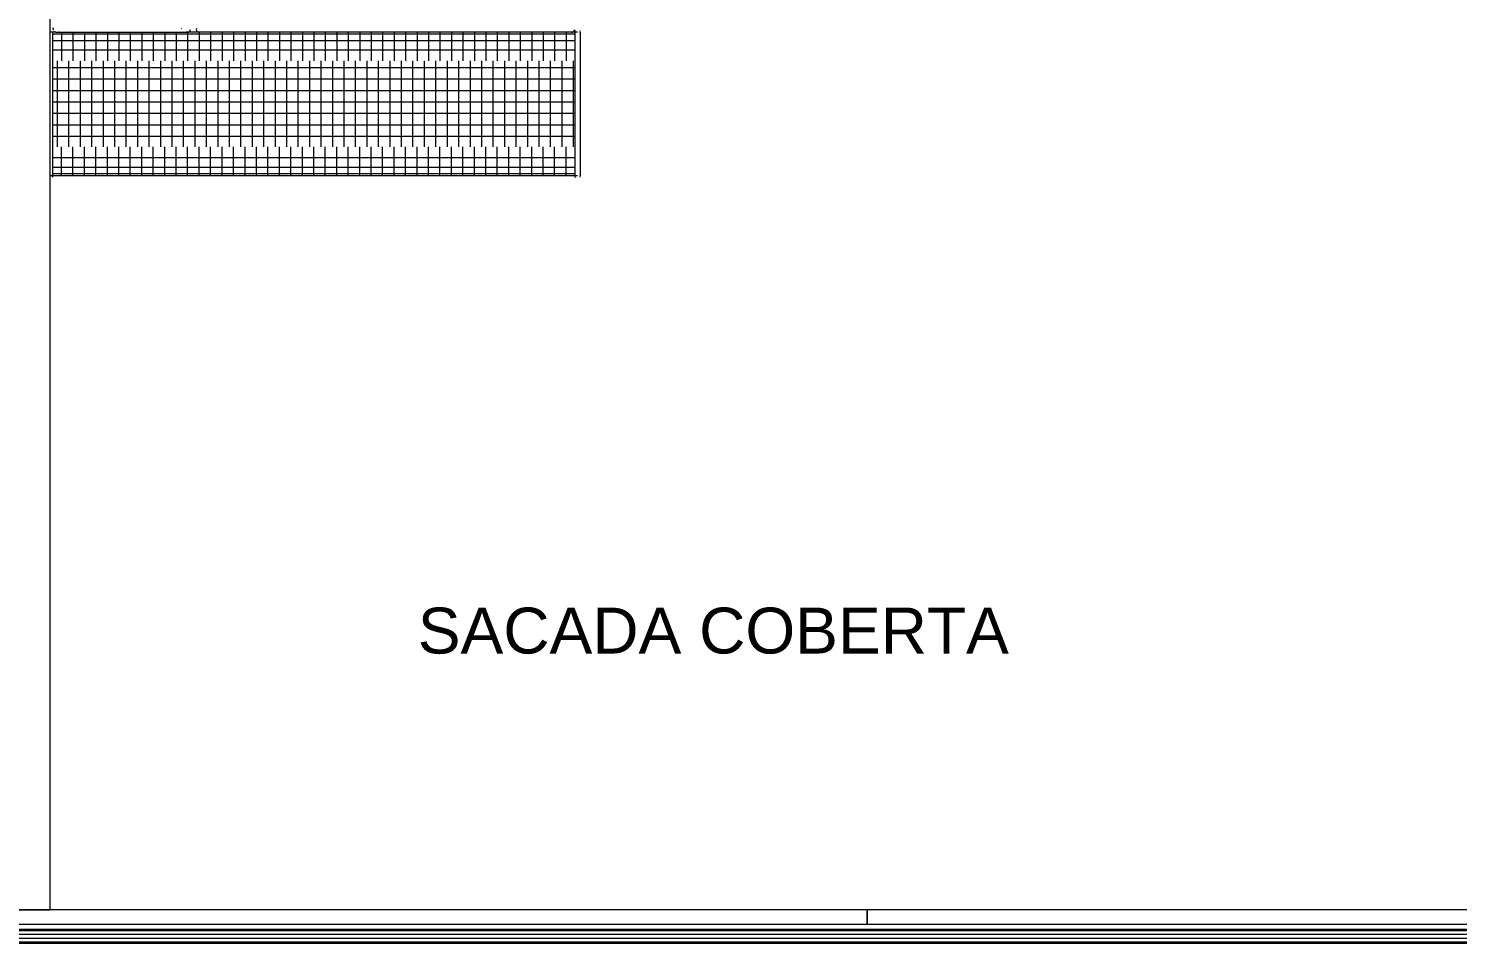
# Model space of a CAD drawing. Header units: millimetres. Extents: x 586.5 to 618.3, y 239.1 to 272.6.
# Drawn here: x 594.034 to 596.526, y 240.122 to 241.717 of the extents above; entities that cross this region are included whole.
import ezdxf

# ---------------------------------------------------------------- set-up
doc = ezdxf.new("R2010")
doc.units = ezdxf.units.MM
doc.header["$LTSCALE"] = 75
doc.linetypes.add('HIDDEN', pattern=[0.375, 0.25, -0.125])
for name, color, linetype, lineweight in [('A Arquitetura LRZ', 252, 'Continuous', 9), ('A Cumbuca LRZ', 254, 'HIDDEN', 9), ('A Esquadrias LRZ', 252, 'Continuous', 9), ('A Mobiliário LRZ', 253, 'Continuous', 9)]:
    doc.layers.add(name, color=color, linetype=linetype, lineweight=lineweight)
doc.styles.add('R80', font='arial.ttf')

msp = doc.modelspace()

# ---------------------------------------------------------------- linework, layer by layer
at = {"layer": 'A Arquitetura LRZ'}
for p, q in [((594.0715, 240.1799), (594.0715, 249.2604)), ((593.9215, 240.1799), (594.0715, 240.1799))]:
    msp.add_line(p, q, dxfattribs=at)
at = {"layer": 'A Esquadrias LRZ'}
for p, q in [((595.4965, 240.1799), (593.9965, 240.1799)), ((595.4965, 240.1549), (595.4965, 240.1799)), ((596.9965, 240.1799), (595.4965, 240.1799)), ((595.4965, 240.1799), (595.4965, 240.1549)), ((593.9965, 240.1549), (595.4965, 240.1549)), ((595.4965, 240.1549), (596.9965, 240.1549)), ((586.7992, 240.1465), (601.1992, 240.1465)), ((586.8042, 240.1445), (601.1942, 240.1445)), ((601.1942, 240.1435), (586.8042, 240.1435)), ((586.8042, 240.1374), (601.1942, 240.1374)), ((586.8042, 240.1306), (601.1942, 240.1306)), ((601.1992, 240.1215), (586.7992, 240.1215)), ((586.8042, 240.1245), (601.1942, 240.1245)), ((586.8042, 240.1235), (601.1942, 240.1235))]:
    msp.add_line(p, q, dxfattribs=at)
at = {"layer": 'A Mobiliário LRZ'}
for p, q in [((594.0815, 241.7104), (594.0715, 241.7104)), ((594.0752, 241.7073), (594.9871, 241.7073)), ((594.0765, 241.7103), (594.0765, 241.7104)), ((594.0765, 241.7104), (594.0765, 241.7104)), ((594.0765, 241.7102), (594.0765, 241.7103)), ((594.0765, 241.71), (594.0765, 241.7102)), ((594.0765, 241.7097), (594.0765, 241.71)), ((594.0765, 241.7093), (594.0765, 241.7097)), ((594.0765, 241.7088), (594.0765, 241.7093)), ((594.0765, 241.7083), (594.0765, 241.7088)), ((594.0765, 241.7077), (594.0765, 241.7083)), ((594.0765, 241.707), (594.0765, 241.7077)), ((594.0765, 241.7062), (594.0765, 241.707)), ((594.0765, 241.7054), (594.0765, 241.7062)), ((594.0765, 241.7045), (594.0765, 241.7054)), ((594.0765, 241.7035), (594.0765, 241.7045)), ((594.0765, 241.7025), (594.0765, 241.7035)), ((594.0765, 241.7014), (594.0765, 241.7025)), ((594.0765, 241.7002), (594.0765, 241.7014)), ((594.0765, 241.6989), (594.0765, 241.7002)), ((594.0815, 241.7104), (594.0816, 241.7104)), ((594.0816, 241.7104), (594.0817, 241.7104)), ((594.0817, 241.7104), (594.0818, 241.7104)), ((594.0818, 241.7104), (594.0821, 241.7104)), ((594.0821, 241.7104), (594.0823, 241.7104)), ((594.0823, 241.7104), (594.0827, 241.7104)), ((594.0827, 241.7104), (594.0831, 241.7104)), ((594.0831, 241.7104), (594.0836, 241.7104)), ((594.0836, 241.7104), (594.0841, 241.7104)), ((594.0841, 241.7104), (594.0847, 241.7104)), ((594.0847, 241.7104), (594.0854, 241.7104)), ((594.0854, 241.7104), (594.0861, 241.7104)), ((594.0862, 241.7102), (594.0859, 241.7104)), ((594.0861, 241.7104), (594.0868, 241.7104)), ((594.0866, 241.7099), (594.0862, 241.7102)), ((594.0868, 241.7104), (594.0877, 241.7104)), ((594.0877, 241.7104), (594.0885, 241.7104)), ((594.0885, 241.7104), (594.0895, 241.7104)), ((594.0901, 241.7099), (594.089, 241.7104)), ((594.0895, 241.7104), (594.0904, 241.7104)), ((594.0904, 241.7104), (594.0915, 241.7104)), ((594.0915, 241.7104), (594.0926, 241.7104)), ((594.0915, 241.7093), (594.0915, 241.7042)), ((594.0915, 241.7042), (594.0915, 241.6962)), ((594.0926, 241.7104), (594.0937, 241.7104)), ((594.0937, 241.7104), (594.0948, 241.7104)), ((594.0948, 241.7104), (594.0961, 241.7104)), ((594.0961, 241.7104), (594.0973, 241.7104)), ((594.0973, 241.7104), (594.0986, 241.7104)), ((594.0986, 241.7104), (594.0999, 241.7104)), ((594.0999, 241.7104), (594.1013, 241.7104)), ((594.1012, 241.7099), (594.1003, 241.7104)), ((594.1013, 241.7104), (594.1027, 241.7104)), ((594.1027, 241.7104), (594.1041, 241.7104)), ((594.1041, 241.7104), (594.1056, 241.7104)), ((594.1052, 241.7099), (594.1057, 241.7101)), ((594.1056, 241.7104), (594.107, 241.7104)), ((594.1057, 241.7101), (594.1062, 241.7104)), ((594.107, 241.7104), (594.1086, 241.7104)), ((594.1086, 241.7104), (594.1101, 241.7104)), ((594.1101, 241.7104), (594.1116, 241.7104)), ((594.1115, 241.7093), (594.1115, 241.7042)), ((594.1115, 241.7042), (594.1115, 241.6962)), ((594.1116, 241.7104), (594.1132, 241.7104)), ((594.1132, 241.7104), (594.1147, 241.7104)), ((594.1147, 241.7104), (594.1163, 241.7104)), ((594.1163, 241.7104), (594.1179, 241.7104)), ((594.1172, 241.7099), (594.1166, 241.7104)), ((594.1179, 241.7104), (594.1195, 241.7104)), ((594.1195, 241.7104), (594.1211, 241.7104)), ((594.1211, 241.7104), (594.1215, 241.7104)), ((594.1215, 241.7104), (594.2715, 241.7104)), ((594.1315, 241.7093), (594.1315, 241.7042)), ((594.1315, 241.7042), (594.1315, 241.6962)), ((594.1515, 241.7093), (594.1515, 241.7042)), ((594.1515, 241.7042), (594.1515, 241.6962)), ((594.1715, 241.7093), (594.1715, 241.7042)), ((594.1715, 241.7042), (594.1715, 241.6962)), ((594.1765, 241.7099), (594.1765, 241.7106)), ((594.1915, 241.7093), (594.1915, 241.7042)), ((594.1915, 241.7042), (594.1915, 241.6962)), ((594.1965, 241.7099), (594.1965, 241.7106)), ((594.2115, 241.7093), (594.2115, 241.7042)), ((594.2115, 241.7042), (594.2115, 241.6962)), ((594.2165, 241.7099), (594.2165, 241.7106)), ((594.2315, 241.7093), (594.2315, 241.7042)), ((594.2315, 241.7042), (594.2315, 241.6962)), ((594.2515, 241.7093), (594.2515, 241.7042)), ((594.2515, 241.7042), (594.2515, 241.6962)), ((594.2715, 241.7104), (594.2731, 241.7104)), ((594.2715, 241.7093), (594.2715, 241.7042)), ((594.2715, 241.7042), (594.2715, 241.6962)), ((594.2731, 241.7104), (594.2747, 241.7104)), ((594.2747, 241.7104), (594.2763, 241.7104)), ((594.2765, 241.7104), (594.2759, 241.7099)), ((594.2763, 241.7104), (594.2779, 241.7104)), ((594.2779, 241.7104), (594.2795, 241.7104)), ((594.2795, 241.7104), (594.2811, 241.7104)), ((594.2811, 241.7104), (594.2826, 241.7104)), ((594.2826, 241.7104), (594.2841, 241.7104)), ((594.2841, 241.7104), (594.2856, 241.7104)), ((594.2856, 241.7104), (594.2871, 241.7104)), ((594.2874, 241.7101), (594.2869, 241.7104)), ((594.2871, 241.7104), (594.2886, 241.7104)), ((594.2879, 241.7099), (594.2874, 241.7101)), ((594.2886, 241.7104), (594.29, 241.7104)), ((594.29, 241.7104), (594.2914, 241.7104)), ((594.2914, 241.7104), (594.2928, 241.7104)), ((594.2915, 241.7093), (594.2915, 241.7042)), ((594.2915, 241.7042), (594.2915, 241.6962)), ((594.2927, 241.7104), (594.2919, 241.7099)), ((594.2928, 241.7104), (594.2941, 241.7104)), ((594.2941, 241.7104), (594.2954, 241.7104)), ((594.2954, 241.7104), (594.2967, 241.7104)), ((594.2967, 241.7104), (594.2979, 241.7104)), ((594.2979, 241.7104), (594.2991, 241.7104)), ((594.2991, 241.7104), (594.3002, 241.7104)), ((594.301, 241.7169), (594.3001, 241.716)), ((594.3002, 241.7104), (594.3013, 241.7104)), ((594.3013, 241.7104), (594.3024, 241.7104)), ((594.3024, 241.7104), (594.3034, 241.7104)), ((594.304, 241.7104), (594.303, 241.7099)), ((594.3034, 241.7104), (594.3043, 241.7104)), ((594.3043, 241.7104), (594.3052, 241.7104)), ((594.3052, 241.7104), (594.306, 241.7104)), ((594.306, 241.7104), (594.3068, 241.7104)), ((594.3065, 241.7099), (594.3068, 241.7102)), ((594.3068, 241.7104), (594.3075, 241.7104)), ((594.3068, 241.7102), (594.3072, 241.7104)), ((594.3075, 241.7104), (594.3082, 241.7104)), ((594.3082, 241.7104), (594.3088, 241.7104)), ((594.3088, 241.7104), (594.3094, 241.7104)), ((594.9915, 241.7104), (594.3089, 241.7104)), ((594.3094, 241.7104), (594.3099, 241.7104)), ((594.3099, 241.7104), (594.3103, 241.7104)), ((594.3103, 241.7104), (594.3107, 241.7104)), ((594.3107, 241.7104), (594.311, 241.7104)), ((594.311, 241.7104), (594.3112, 241.7104)), ((594.3112, 241.7104), (594.3114, 241.7104)), ((594.3114, 241.7104), (594.3115, 241.7104)), ((594.3115, 241.7104), (594.3115, 241.7104)), ((594.3115, 241.7104), (594.3115, 241.7104)), ((594.3115, 241.7093), (594.3115, 241.7042)), ((594.3115, 241.7042), (594.3115, 241.6962)), ((594.3315, 241.7093), (594.3315, 241.7042)), ((594.3315, 241.7042), (594.3315, 241.6962)), ((594.3515, 241.7093), (594.3515, 241.7042)), ((594.3515, 241.7042), (594.3515, 241.6962)), ((594.3715, 241.7093), (594.3715, 241.7042)), ((594.3715, 241.7042), (594.3715, 241.6962)), ((594.3915, 241.7093), (594.3915, 241.7042)), ((594.3915, 241.7042), (594.3915, 241.6962)), ((594.4115, 241.7093), (594.4115, 241.7042)), ((594.4115, 241.7042), (594.4115, 241.6962)), ((594.4315, 241.7093), (594.4315, 241.7042)), ((594.4315, 241.7042), (594.4315, 241.6962)), ((594.4515, 241.7093), (594.4515, 241.7042)), ((594.4515, 241.7042), (594.4515, 241.6962)), ((594.4715, 241.7093), (594.4715, 241.7042)), ((594.4715, 241.7042), (594.4715, 241.6962)), ((594.4915, 241.7093), (594.4915, 241.7042)), ((594.4915, 241.7042), (594.4915, 241.6962)), ((594.5115, 241.7093), (594.5115, 241.7042)), ((594.5115, 241.7042), (594.5115, 241.6962)), ((594.5315, 241.7093), (594.5315, 241.7042)), ((594.5315, 241.7042), (594.5315, 241.6962)), ((594.5515, 241.7093), (594.5515, 241.7042)), ((594.5515, 241.7042), (594.5515, 241.6962)), ((594.5715, 241.7093), (594.5715, 241.7042)), ((594.5715, 241.7042), (594.5715, 241.6962)), ((594.5915, 241.7093), (594.5915, 241.7042)), ((594.5915, 241.7042), (594.5915, 241.6962)), ((594.6115, 241.7093), (594.6115, 241.7042)), ((594.6115, 241.7042), (594.6115, 241.6962)), ((594.6315, 241.7093), (594.6315, 241.7042)), ((594.6315, 241.7042), (594.6315, 241.6962)), ((594.6515, 241.7093), (594.6515, 241.7042)), ((594.6515, 241.7042), (594.6515, 241.6962)), ((594.6715, 241.7093), (594.6715, 241.7042)), ((594.6715, 241.7042), (594.6715, 241.6962)), ((594.6915, 241.7093), (594.6915, 241.7042)), ((594.6915, 241.7042), (594.6915, 241.6962)), ((594.7115, 241.7093), (594.7115, 241.7042)), ((594.7115, 241.7042), (594.7115, 241.6962)), ((594.7315, 241.7093), (594.7315, 241.7042)), ((594.7315, 241.7042), (594.7315, 241.6962)), ((594.7515, 241.7093), (594.7515, 241.7042)), ((594.7515, 241.7042), (594.7515, 241.6962)), ((594.7715, 241.7093), (594.7715, 241.7042)), ((594.7715, 241.7042), (594.7715, 241.6962)), ((594.7915, 241.7093), (594.7915, 241.7042)), ((594.7915, 241.7042), (594.7915, 241.6962)), ((594.8115, 241.7093), (594.8115, 241.7042)), ((594.8115, 241.7042), (594.8115, 241.6962)), ((594.8315, 241.7093), (594.8315, 241.7042)), ((594.8315, 241.7042), (594.8315, 241.6962)), ((594.8515, 241.7093), (594.8515, 241.7042)), ((594.8515, 241.7042), (594.8515, 241.6962)), ((594.8715, 241.7093), (594.8715, 241.7042)), ((594.8715, 241.7042), (594.8715, 241.6962)), ((594.8915, 241.7093), (594.8915, 241.7042)), ((594.8915, 241.7042), (594.8915, 241.6962)), ((594.9115, 241.7093), (594.9115, 241.7042)), ((594.9115, 241.7042), (594.9115, 241.6962)), ((594.9315, 241.7093), (594.9315, 241.7042)), ((594.9315, 241.7042), (594.9315, 241.6962)), ((594.9515, 241.7093), (594.9515, 241.7042)), ((594.9515, 241.7042), (594.9515, 241.6962)), ((594.9715, 241.7093), (594.9715, 241.7042)), ((594.9715, 241.7042), (594.9715, 241.6962)), ((594.9865, 241.7104), (594.9865, 241.7104)), ((594.9865, 241.7104), (594.9865, 241.7102)), ((594.9865, 241.7102), (594.9865, 241.71)), ((594.9865, 241.71), (594.9865, 241.7098)), ((594.9865, 241.7098), (594.9865, 241.7094)), ((594.9865, 241.7094), (594.9865, 241.709)), ((594.9865, 241.709), (594.9865, 241.7085)), ((594.9865, 241.7085), (594.9865, 241.7079)), ((594.9865, 241.7079), (594.9865, 241.7072)), ((594.9865, 241.7072), (594.9865, 241.7065)), ((594.9865, 241.7065), (594.9865, 241.7056)), ((594.9865, 241.7056), (594.9865, 241.7048)), ((594.9865, 241.7048), (594.9865, 241.7038)), ((594.9865, 241.7038), (594.9865, 241.7028)), ((594.9865, 241.7028), (594.9865, 241.7017)), ((594.9865, 241.7017), (594.9865, 241.7005)), ((594.9865, 241.7005), (594.9865, 241.6993)), ((594.9865, 241.6993), (594.9865, 241.698)), ((594.9965, 241.7103), (594.9965, 241.7104)), ((594.9965, 241.7104), (594.9965, 241.7104)), ((594.9965, 241.7102), (594.9965, 241.7103)), ((594.9965, 241.71), (594.9965, 241.7102)), ((594.9965, 241.7097), (594.9965, 241.71)), ((594.9965, 241.7093), (594.9965, 241.7097)), ((594.9965, 241.7088), (594.9965, 241.7093)), ((594.9965, 241.7083), (594.9965, 241.7088)), ((594.9965, 241.7077), (594.9965, 241.7083)), ((594.9965, 241.707), (594.9965, 241.7077)), ((594.9965, 241.7062), (594.9965, 241.707)), ((594.9965, 241.7054), (594.9965, 241.7062)), ((594.9965, 241.7045), (594.9965, 241.7054)), ((594.9965, 241.7035), (594.9965, 241.7045)), ((594.9965, 241.7025), (594.9965, 241.7035)), ((594.9965, 241.7014), (594.9965, 241.7025)), ((594.9965, 241.7002), (594.9965, 241.7014)), ((594.9965, 241.6989), (594.9965, 241.7002)), ((594.0761, 241.6794), (594.9869, 241.6794)), ((594.0762, 241.6962), (594.9864, 241.6962)), ((594.0765, 241.6976), (594.0765, 241.6989)), ((594.0765, 241.6963), (594.0765, 241.6976)), ((594.0765, 241.6948), (594.0765, 241.6963)), ((594.0765, 241.6934), (594.0765, 241.6948)), ((594.0765, 241.6918), (594.0765, 241.6934)), ((594.0765, 241.6903), (594.0765, 241.6918)), ((594.0765, 241.6886), (594.0765, 241.6903)), ((594.0765, 241.687), (594.0765, 241.6886)), ((594.0765, 241.6852), (594.0765, 241.687)), ((594.0765, 241.6835), (594.0765, 241.6852)), ((594.0765, 241.6817), (594.0765, 241.6835)), ((594.0765, 241.6799), (594.0765, 241.6817)), ((594.0765, 241.678), (594.0765, 241.6799)), ((594.0765, 241.6761), (594.0765, 241.678)), ((594.0765, 241.6742), (594.0765, 241.6761)), ((594.0765, 241.6723), (594.0765, 241.6742)), ((594.0915, 241.6962), (594.0915, 241.6857)), ((594.0915, 241.6857), (594.0915, 241.6735)), ((594.1115, 241.6962), (594.1115, 241.6857)), ((594.1115, 241.6857), (594.1115, 241.6735)), ((594.1315, 241.6962), (594.1315, 241.6857)), ((594.1315, 241.6857), (594.1315, 241.6735)), ((594.1515, 241.6962), (594.1515, 241.6857)), ((594.1515, 241.6857), (594.1515, 241.6735)), ((594.1715, 241.6962), (594.1715, 241.6857)), ((594.1715, 241.6857), (594.1715, 241.6735)), ((594.1915, 241.6962), (594.1915, 241.6857)), ((594.1915, 241.6857), (594.1915, 241.6735)), ((594.2115, 241.6962), (594.2115, 241.6857)), ((594.2115, 241.6857), (594.2115, 241.6735)), ((594.2315, 241.6962), (594.2315, 241.6857)), ((594.2315, 241.6857), (594.2315, 241.6735)), ((594.2515, 241.6962), (594.2515, 241.6857)), ((594.2515, 241.6857), (594.2515, 241.6735)), ((594.2715, 241.6962), (594.2715, 241.6857)), ((594.2715, 241.6857), (594.2715, 241.6735)), ((594.2915, 241.6962), (594.2915, 241.6857)), ((594.2915, 241.6857), (594.2915, 241.6735)), ((594.3115, 241.6962), (594.3115, 241.6857)), ((594.3115, 241.6857), (594.3115, 241.6735)), ((594.3315, 241.6962), (594.3315, 241.6857)), ((594.3315, 241.6857), (594.3315, 241.6735)), ((594.3515, 241.6962), (594.3515, 241.6857)), ((594.3515, 241.6857), (594.3515, 241.6735)), ((594.3715, 241.6962), (594.3715, 241.6857)), ((594.3715, 241.6857), (594.3715, 241.6735)), ((594.3915, 241.6962), (594.3915, 241.6857)), ((594.3915, 241.6857), (594.3915, 241.6735)), ((594.4115, 241.6962), (594.4115, 241.6857)), ((594.4115, 241.6857), (594.4115, 241.6735)), ((594.4315, 241.6962), (594.4315, 241.6857)), ((594.4315, 241.6857), (594.4315, 241.6735)), ((594.4515, 241.6962), (594.4515, 241.6857)), ((594.4515, 241.6857), (594.4515, 241.6735)), ((594.4715, 241.6962), (594.4715, 241.6857)), ((594.4715, 241.6857), (594.4715, 241.6735)), ((594.4915, 241.6962), (594.4915, 241.6857)), ((594.4915, 241.6857), (594.4915, 241.6735)), ((594.5115, 241.6962), (594.5115, 241.6857)), ((594.5115, 241.6857), (594.5115, 241.6735)), ((594.5315, 241.6962), (594.5315, 241.6857)), ((594.5315, 241.6857), (594.5315, 241.6735)), ((594.5515, 241.6962), (594.5515, 241.6857)), ((594.5515, 241.6857), (594.5515, 241.6735)), ((594.5715, 241.6962), (594.5715, 241.6857)), ((594.5715, 241.6857), (594.5715, 241.6735)), ((594.5915, 241.6962), (594.5915, 241.6857)), ((594.5915, 241.6857), (594.5915, 241.6735)), ((594.6115, 241.6962), (594.6115, 241.6857)), ((594.6115, 241.6857), (594.6115, 241.6735)), ((594.6315, 241.6962), (594.6315, 241.6857)), ((594.6315, 241.6857), (594.6315, 241.6735)), ((594.6515, 241.6962), (594.6515, 241.6857)), ((594.6515, 241.6857), (594.6515, 241.6735)), ((594.6715, 241.6962), (594.6715, 241.6857)), ((594.6715, 241.6857), (594.6715, 241.6735)), ((594.6915, 241.6962), (594.6915, 241.6857)), ((594.6915, 241.6857), (594.6915, 241.6735)), ((594.7115, 241.6962), (594.7115, 241.6857)), ((594.7115, 241.6857), (594.7115, 241.6735)), ((594.7315, 241.6962), (594.7315, 241.6857)), ((594.7315, 241.6857), (594.7315, 241.6735)), ((594.7515, 241.6962), (594.7515, 241.6857)), ((594.7515, 241.6857), (594.7515, 241.6735)), ((594.7715, 241.6962), (594.7715, 241.6857)), ((594.7715, 241.6857), (594.7715, 241.6735)), ((594.7915, 241.6962), (594.7915, 241.6857)), ((594.7915, 241.6857), (594.7915, 241.6735)), ((594.8115, 241.6962), (594.8115, 241.6857)), ((594.8115, 241.6857), (594.8115, 241.6735)), ((594.8315, 241.6962), (594.8315, 241.6857)), ((594.8315, 241.6857), (594.8315, 241.6735)), ((594.8515, 241.6962), (594.8515, 241.6857)), ((594.8515, 241.6857), (594.8515, 241.6735)), ((594.8715, 241.6962), (594.8715, 241.6857)), ((594.8715, 241.6857), (594.8715, 241.6735)), ((594.8915, 241.6962), (594.8915, 241.6857)), ((594.8915, 241.6857), (594.8915, 241.6735)), ((594.9115, 241.6962), (594.9115, 241.6857)), ((594.9115, 241.6857), (594.9115, 241.6735)), ((594.9315, 241.6962), (594.9315, 241.6857)), ((594.9315, 241.6857), (594.9315, 241.6735)), ((594.9515, 241.6962), (594.9515, 241.6857)), ((594.9515, 241.6857), (594.9515, 241.6735)), ((594.9715, 241.6962), (594.9715, 241.6857)), ((594.9715, 241.6857), (594.9715, 241.6735)), ((594.9865, 241.698), (594.9865, 241.6966)), ((594.9865, 241.6966), (594.9865, 241.6952)), ((594.9865, 241.6952), (594.9865, 241.6938)), ((594.9865, 241.6938), (594.9865, 241.6923)), ((594.9865, 241.6923), (594.9865, 241.6907)), ((594.9865, 241.6907), (594.9865, 241.6891)), ((594.9865, 241.6891), (594.9865, 241.6874)), ((594.9865, 241.6874), (594.9865, 241.6857)), ((594.9865, 241.6857), (594.9865, 241.684)), ((594.9865, 241.684), (594.9865, 241.6822)), ((594.9865, 241.6822), (594.9865, 241.6804)), ((594.9865, 241.6804), (594.9865, 241.6785)), ((594.9865, 241.6785), (594.9865, 241.6766)), ((594.9865, 241.6766), (594.9865, 241.6747)), ((594.9865, 241.6747), (594.9865, 241.6728)), ((594.9965, 241.6976), (594.9965, 241.6989)), ((594.9965, 241.6963), (594.9965, 241.6976)), ((594.9965, 241.6948), (594.9965, 241.6963)), ((594.9965, 241.6934), (594.9965, 241.6948)), ((594.9965, 241.6918), (594.9965, 241.6934)), ((594.9965, 241.6903), (594.9965, 241.6918)), ((594.9965, 241.6886), (594.9965, 241.6903)), ((594.9965, 241.687), (594.9965, 241.6886)), ((594.9965, 241.6852), (594.9965, 241.687)), ((594.9965, 241.6835), (594.9965, 241.6852)), ((594.9965, 241.6817), (594.9965, 241.6835)), ((594.9965, 241.6799), (594.9965, 241.6817)), ((594.9965, 241.678), (594.9965, 241.6799)), ((594.9965, 241.6761), (594.9965, 241.678)), ((594.9965, 241.6742), (594.9965, 241.6761)), ((594.9965, 241.6723), (594.9965, 241.6742)), ((594.0765, 241.6703), (594.0765, 241.6723)), ((594.0765, 241.6684), (594.0765, 241.6703)), ((594.0765, 241.6664), (594.0765, 241.6684)), ((594.0765, 241.6644), (594.0765, 241.6664)), ((594.0765, 241.6624), (594.0765, 241.6644)), ((594.0765, 241.6604), (594.0765, 241.6624)), ((594.0765, 241.5104), (594.0765, 241.6604)), ((594.0845, 241.5104), (594.0845, 241.6604)), ((594.0915, 241.6735), (594.0915, 241.6604)), ((594.1045, 241.5104), (594.1045, 241.6604)), ((594.1115, 241.6735), (594.1115, 241.6604)), ((594.1245, 241.5104), (594.1245, 241.6604)), ((594.1315, 241.6735), (594.1315, 241.6604)), ((594.1445, 241.5104), (594.1445, 241.6604)), ((594.1515, 241.6735), (594.1515, 241.6604)), ((594.1645, 241.5104), (594.1645, 241.6604)), ((594.1715, 241.6735), (594.1715, 241.6604)), ((594.1845, 241.5104), (594.1845, 241.6604)), ((594.1915, 241.6735), (594.1915, 241.6604)), ((594.2045, 241.5104), (594.2045, 241.6604)), ((594.2115, 241.6735), (594.2115, 241.6604)), ((594.2245, 241.5104), (594.2245, 241.6604)), ((594.2315, 241.6735), (594.2315, 241.6604)), ((594.2445, 241.5104), (594.2445, 241.6604)), ((594.2515, 241.6735), (594.2515, 241.6604)), ((594.2645, 241.5104), (594.2645, 241.6604)), ((594.2715, 241.6735), (594.2715, 241.6604)), ((594.2845, 241.5104), (594.2845, 241.6604)), ((594.2915, 241.6735), (594.2915, 241.6604)), ((594.3045, 241.5104), (594.3045, 241.6604)), ((594.3115, 241.6735), (594.3115, 241.6604)), ((594.3245, 241.5104), (594.3245, 241.6604)), ((594.3315, 241.6735), (594.3315, 241.6604)), ((594.3445, 241.5104), (594.3445, 241.6604)), ((594.3515, 241.6735), (594.3515, 241.6604)), ((594.3645, 241.5104), (594.3645, 241.6604)), ((594.3715, 241.6735), (594.3715, 241.6604)), ((594.3845, 241.5104), (594.3845, 241.6604)), ((594.3915, 241.6735), (594.3915, 241.6604)), ((594.4045, 241.5104), (594.4045, 241.6604)), ((594.4115, 241.6735), (594.4115, 241.6604)), ((594.4245, 241.5104), (594.4245, 241.6604)), ((594.4315, 241.6735), (594.4315, 241.6604)), ((594.4445, 241.5104), (594.4445, 241.6604)), ((594.4515, 241.6735), (594.4515, 241.6604)), ((594.4645, 241.5104), (594.4645, 241.6604)), ((594.4715, 241.6735), (594.4715, 241.6604)), ((594.4845, 241.5104), (594.4845, 241.6604)), ((594.4915, 241.6735), (594.4915, 241.6604)), ((594.5045, 241.5104), (594.5045, 241.6604)), ((594.5115, 241.6735), (594.5115, 241.6604)), ((594.5245, 241.5104), (594.5245, 241.6604)), ((594.5315, 241.6735), (594.5315, 241.6604)), ((594.5445, 241.5104), (594.5445, 241.6604)), ((594.5515, 241.6735), (594.5515, 241.6604)), ((594.5645, 241.5104), (594.5645, 241.6604)), ((594.5715, 241.6735), (594.5715, 241.6604)), ((594.5845, 241.5104), (594.5845, 241.6604)), ((594.5915, 241.6735), (594.5915, 241.6604)), ((594.6045, 241.5104), (594.6045, 241.6604)), ((594.6115, 241.6735), (594.6115, 241.6604)), ((594.6245, 241.5104), (594.6245, 241.6604)), ((594.6315, 241.6735), (594.6315, 241.6604)), ((594.6445, 241.5104), (594.6445, 241.6604)), ((594.6515, 241.6735), (594.6515, 241.6604)), ((594.6645, 241.5104), (594.6645, 241.6604)), ((594.6715, 241.6735), (594.6715, 241.6604)), ((594.6845, 241.5104), (594.6845, 241.6604)), ((594.6915, 241.6735), (594.6915, 241.6604)), ((594.7045, 241.5104), (594.7045, 241.6604)), ((594.7115, 241.6735), (594.7115, 241.6604)), ((594.7245, 241.5104), (594.7245, 241.6604)), ((594.7315, 241.6735), (594.7315, 241.6604)), ((594.7445, 241.5104), (594.7445, 241.6604)), ((594.7515, 241.6735), (594.7515, 241.6604)), ((594.7645, 241.5104), (594.7645, 241.6604)), ((594.7715, 241.6735), (594.7715, 241.6604)), ((594.7845, 241.5104), (594.7845, 241.6604)), ((594.7915, 241.6735), (594.7915, 241.6604)), ((594.8045, 241.5104), (594.8045, 241.6604)), ((594.8115, 241.6735), (594.8115, 241.6604)), ((594.8245, 241.5104), (594.8245, 241.6604)), ((594.8315, 241.6735), (594.8315, 241.6604)), ((594.8445, 241.5104), (594.8445, 241.6604)), ((594.8515, 241.6735), (594.8515, 241.6604)), ((594.8645, 241.5104), (594.8645, 241.6604)), ((594.8715, 241.6735), (594.8715, 241.6604)), ((594.8845, 241.5104), (594.8845, 241.6604)), ((594.8915, 241.6735), (594.8915, 241.6604)), ((594.9045, 241.5104), (594.9045, 241.6604)), ((594.9115, 241.6735), (594.9115, 241.6604)), ((594.9245, 241.5104), (594.9245, 241.6604)), ((594.9315, 241.6735), (594.9315, 241.6604)), ((594.9445, 241.5104), (594.9445, 241.6604)), ((594.9515, 241.6735), (594.9515, 241.6604)), ((594.9645, 241.5104), (594.9645, 241.6604)), ((594.9715, 241.6735), (594.9715, 241.6604)), ((594.9845, 241.5104), (594.9845, 241.6604)), ((594.9865, 241.6728), (594.9865, 241.6709)), ((594.9865, 241.6709), (594.9865, 241.6689)), ((594.9865, 241.6689), (594.9865, 241.6669)), ((594.9865, 241.6669), (594.9865, 241.6649)), ((594.9865, 241.6649), (594.9865, 241.6629)), ((594.9865, 241.6629), (594.9865, 241.6609)), ((594.9865, 241.6609), (594.9865, 241.6604)), ((594.9865, 241.6604), (594.9865, 241.5104)), ((594.9965, 241.6703), (594.9965, 241.6723)), ((594.9965, 241.6684), (594.9965, 241.6703)), ((594.9965, 241.6664), (594.9965, 241.6684)), ((594.9965, 241.6644), (594.9965, 241.6664)), ((594.9965, 241.6624), (594.9965, 241.6644)), ((594.9965, 241.6604), (594.9965, 241.6624)), ((594.9965, 241.5104), (594.9965, 241.6604)), ((594.9865, 241.6484), (594.0765, 241.6484)), ((594.9865, 241.6284), (594.0765, 241.6284)), ((594.9865, 241.6084), (594.0765, 241.6084)), ((594.9865, 241.5884), (594.0765, 241.5884)), ((594.9865, 241.5684), (594.0765, 241.5684)), ((594.9865, 241.5484), (594.0765, 241.5484)), ((594.9865, 241.5284), (594.0765, 241.5284)), ((594.0765, 241.5099), (594.0765, 241.5104)), ((594.0765, 241.5079), (594.0765, 241.5099)), ((594.0765, 241.5059), (594.0765, 241.5079)), ((594.0765, 241.5039), (594.0765, 241.5059)), ((594.0765, 241.5019), (594.0765, 241.5039)), ((594.0765, 241.4999), (594.0765, 241.5019)), ((594.0765, 241.498), (594.0765, 241.4999)), ((594.0915, 241.4973), (594.0915, 241.5104)), ((594.1115, 241.4973), (594.1115, 241.5104)), ((594.1315, 241.4973), (594.1315, 241.5104)), ((594.1515, 241.4973), (594.1515, 241.5104)), ((594.1715, 241.4973), (594.1715, 241.5104)), ((594.1915, 241.4973), (594.1915, 241.5104)), ((594.2115, 241.4973), (594.2115, 241.5104)), ((594.2315, 241.4973), (594.2315, 241.5104)), ((594.2515, 241.4973), (594.2515, 241.5104)), ((594.2715, 241.4973), (594.2715, 241.5104)), ((594.2915, 241.4973), (594.2915, 241.5104)), ((594.3115, 241.4973), (594.3115, 241.5104)), ((594.3315, 241.4973), (594.3315, 241.5104)), ((594.3515, 241.4973), (594.3515, 241.5104)), ((594.3715, 241.4973), (594.3715, 241.5104)), ((594.3915, 241.4973), (594.3915, 241.5104)), ((594.4115, 241.4973), (594.4115, 241.5104)), ((594.4315, 241.4973), (594.4315, 241.5104)), ((594.4515, 241.4973), (594.4515, 241.5104)), ((594.4715, 241.4973), (594.4715, 241.5104)), ((594.4915, 241.4973), (594.4915, 241.5104)), ((594.5115, 241.4973), (594.5115, 241.5104)), ((594.5315, 241.4973), (594.5315, 241.5104)), ((594.5515, 241.4973), (594.5515, 241.5104)), ((594.5715, 241.4973), (594.5715, 241.5104)), ((594.5915, 241.4973), (594.5915, 241.5104)), ((594.6115, 241.4973), (594.6115, 241.5104)), ((594.6315, 241.4973), (594.6315, 241.5104)), ((594.6515, 241.4973), (594.6515, 241.5104)), ((594.6715, 241.4973), (594.6715, 241.5104)), ((594.6915, 241.4973), (594.6915, 241.5104)), ((594.7115, 241.4973), (594.7115, 241.5104)), ((594.7315, 241.4973), (594.7315, 241.5104)), ((594.7515, 241.4973), (594.7515, 241.5104)), ((594.7715, 241.4973), (594.7715, 241.5104)), ((594.7915, 241.4973), (594.7915, 241.5104)), ((594.8115, 241.4973), (594.8115, 241.5104)), ((594.8315, 241.4973), (594.8315, 241.5104)), ((594.8515, 241.4973), (594.8515, 241.5104)), ((594.8715, 241.4973), (594.8715, 241.5104)), ((594.8915, 241.4973), (594.8915, 241.5104)), ((594.9115, 241.4973), (594.9115, 241.5104)), ((594.9315, 241.4973), (594.9315, 241.5104)), ((594.9515, 241.4973), (594.9515, 241.5104)), ((594.9715, 241.4973), (594.9715, 241.5104)), ((594.9865, 241.5104), (594.9865, 241.5084)), ((594.9865, 241.5084), (594.9865, 241.5064)), ((594.9865, 241.5064), (594.9865, 241.5044)), ((594.9865, 241.5044), (594.9865, 241.5024)), ((594.9865, 241.5024), (594.9865, 241.5005)), ((594.9865, 241.5005), (594.9865, 241.4985)), ((594.9965, 241.5099), (594.9965, 241.5104)), ((594.9965, 241.5079), (594.9965, 241.5099)), ((594.9965, 241.5059), (594.9965, 241.5079)), ((594.9965, 241.5039), (594.9965, 241.5059)), ((594.9965, 241.5019), (594.9965, 241.5039)), ((594.9965, 241.4999), (594.9965, 241.5019)), ((594.9965, 241.498), (594.9965, 241.4999)), ((594.9871, 241.4914), (594.0762, 241.4914)), ((594.0765, 241.4961), (594.0765, 241.498)), ((594.0765, 241.4942), (594.0765, 241.4961)), ((594.0765, 241.4923), (594.0765, 241.4942)), ((594.0765, 241.4904), (594.0765, 241.4923)), ((594.0765, 241.4886), (594.0765, 241.4904)), ((594.0765, 241.4868), (594.0765, 241.4886)), ((594.0765, 241.4851), (594.0765, 241.4868)), ((594.0765, 241.4834), (594.0765, 241.4851)), ((594.0765, 241.4817), (594.0765, 241.4834)), ((594.0765, 241.4801), (594.0765, 241.4817)), ((594.0765, 241.4785), (594.0765, 241.4801)), ((594.0765, 241.477), (594.0765, 241.4785)), ((594.0765, 241.4756), (594.0765, 241.477)), ((594.0765, 241.4742), (594.0765, 241.4756)), ((594.0915, 241.4851), (594.0915, 241.4973)), ((594.0915, 241.4746), (594.0915, 241.4851)), ((594.1115, 241.4851), (594.1115, 241.4973)), ((594.1115, 241.4746), (594.1115, 241.4851)), ((594.1315, 241.4851), (594.1315, 241.4973)), ((594.1315, 241.4746), (594.1315, 241.4851)), ((594.1515, 241.4851), (594.1515, 241.4973)), ((594.1515, 241.4746), (594.1515, 241.4851)), ((594.1715, 241.4851), (594.1715, 241.4973)), ((594.1715, 241.4746), (594.1715, 241.4851)), ((594.1915, 241.4851), (594.1915, 241.4973)), ((594.1915, 241.4746), (594.1915, 241.4851)), ((594.2115, 241.4851), (594.2115, 241.4973)), ((594.2115, 241.4746), (594.2115, 241.4851)), ((594.2315, 241.4851), (594.2315, 241.4973)), ((594.2315, 241.4746), (594.2315, 241.4851)), ((594.2515, 241.4851), (594.2515, 241.4973)), ((594.2515, 241.4746), (594.2515, 241.4851)), ((594.2715, 241.4851), (594.2715, 241.4973)), ((594.2715, 241.4746), (594.2715, 241.4851)), ((594.2915, 241.4851), (594.2915, 241.4973)), ((594.2915, 241.4746), (594.2915, 241.4851)), ((594.3115, 241.4851), (594.3115, 241.4973)), ((594.3115, 241.4746), (594.3115, 241.4851)), ((594.3315, 241.4851), (594.3315, 241.4973)), ((594.3315, 241.4746), (594.3315, 241.4851)), ((594.3515, 241.4851), (594.3515, 241.4973)), ((594.3515, 241.4746), (594.3515, 241.4851)), ((594.3715, 241.4851), (594.3715, 241.4973)), ((594.3715, 241.4746), (594.3715, 241.4851)), ((594.3915, 241.4851), (594.3915, 241.4973)), ((594.3915, 241.4746), (594.3915, 241.4851)), ((594.4115, 241.4851), (594.4115, 241.4973)), ((594.4115, 241.4746), (594.4115, 241.4851)), ((594.4315, 241.4851), (594.4315, 241.4973)), ((594.4315, 241.4746), (594.4315, 241.4851)), ((594.4515, 241.4851), (594.4515, 241.4973)), ((594.4515, 241.4746), (594.4515, 241.4851)), ((594.4715, 241.4851), (594.4715, 241.4973)), ((594.4715, 241.4746), (594.4715, 241.4851)), ((594.4915, 241.4851), (594.4915, 241.4973)), ((594.4915, 241.4746), (594.4915, 241.4851)), ((594.5115, 241.4851), (594.5115, 241.4973)), ((594.5115, 241.4746), (594.5115, 241.4851)), ((594.5315, 241.4851), (594.5315, 241.4973)), ((594.5315, 241.4746), (594.5315, 241.4851)), ((594.5515, 241.4851), (594.5515, 241.4973)), ((594.5515, 241.4746), (594.5515, 241.4851)), ((594.5715, 241.4851), (594.5715, 241.4973)), ((594.5715, 241.4746), (594.5715, 241.4851)), ((594.5915, 241.4851), (594.5915, 241.4973)), ((594.5915, 241.4746), (594.5915, 241.4851)), ((594.6115, 241.4851), (594.6115, 241.4973)), ((594.6115, 241.4746), (594.6115, 241.4851)), ((594.6315, 241.4851), (594.6315, 241.4973)), ((594.6315, 241.4746), (594.6315, 241.4851)), ((594.6515, 241.4851), (594.6515, 241.4973)), ((594.6515, 241.4746), (594.6515, 241.4851)), ((594.6715, 241.4851), (594.6715, 241.4973)), ((594.6715, 241.4746), (594.6715, 241.4851)), ((594.6915, 241.4851), (594.6915, 241.4973)), ((594.6915, 241.4746), (594.6915, 241.4851)), ((594.7115, 241.4851), (594.7115, 241.4973)), ((594.7115, 241.4746), (594.7115, 241.4851)), ((594.7315, 241.4851), (594.7315, 241.4973)), ((594.7315, 241.4746), (594.7315, 241.4851)), ((594.7515, 241.4851), (594.7515, 241.4973)), ((594.7515, 241.4746), (594.7515, 241.4851)), ((594.7715, 241.4851), (594.7715, 241.4973)), ((594.7715, 241.4746), (594.7715, 241.4851)), ((594.7915, 241.4851), (594.7915, 241.4973)), ((594.7915, 241.4746), (594.7915, 241.4851)), ((594.8115, 241.4851), (594.8115, 241.4973)), ((594.8115, 241.4746), (594.8115, 241.4851)), ((594.8315, 241.4851), (594.8315, 241.4973)), ((594.8315, 241.4746), (594.8315, 241.4851)), ((594.8515, 241.4851), (594.8515, 241.4973)), ((594.8515, 241.4746), (594.8515, 241.4851)), ((594.8715, 241.4851), (594.8715, 241.4973)), ((594.8715, 241.4746), (594.8715, 241.4851)), ((594.8915, 241.4851), (594.8915, 241.4973)), ((594.8915, 241.4746), (594.8915, 241.4851)), ((594.9115, 241.4851), (594.9115, 241.4973)), ((594.9115, 241.4746), (594.9115, 241.4851)), ((594.9315, 241.4851), (594.9315, 241.4973)), ((594.9315, 241.4746), (594.9315, 241.4851)), ((594.9515, 241.4851), (594.9515, 241.4973)), ((594.9515, 241.4746), (594.9515, 241.4851)), ((594.9715, 241.4851), (594.9715, 241.4973)), ((594.9715, 241.4746), (594.9715, 241.4851)), ((594.9865, 241.4985), (594.9865, 241.4966)), ((594.9865, 241.4966), (594.9865, 241.4947)), ((594.9865, 241.4947), (594.9865, 241.4928)), ((594.9865, 241.4928), (594.9865, 241.4909)), ((594.9865, 241.4909), (594.9865, 241.4891)), ((594.9865, 241.4891), (594.9865, 241.4873)), ((594.9865, 241.4873), (594.9865, 241.4856)), ((594.9865, 241.4856), (594.9865, 241.4838)), ((594.9865, 241.4838), (594.9865, 241.4822)), ((594.9865, 241.4822), (594.9865, 241.4805)), ((594.9865, 241.4805), (594.9865, 241.479)), ((594.9865, 241.479), (594.9865, 241.4774)), ((594.9865, 241.4774), (594.9865, 241.476)), ((594.9865, 241.476), (594.9865, 241.4745)), ((594.9965, 241.4961), (594.9965, 241.498)), ((594.9965, 241.4942), (594.9965, 241.4961)), ((594.9965, 241.4923), (594.9965, 241.4942)), ((594.9965, 241.4904), (594.9965, 241.4923)), ((594.9965, 241.4886), (594.9965, 241.4904)), ((594.9965, 241.4868), (594.9965, 241.4886)), ((594.9965, 241.4851), (594.9965, 241.4868)), ((594.9965, 241.4834), (594.9965, 241.4851)), ((594.9965, 241.4817), (594.9965, 241.4834)), ((594.9965, 241.4801), (594.9965, 241.4817)), ((594.9965, 241.4785), (594.9965, 241.4801)), ((594.9965, 241.477), (594.9965, 241.4785)), ((594.9965, 241.4756), (594.9965, 241.477)), ((594.9965, 241.4742), (594.9965, 241.4756)), ((594.0715, 241.4604), (594.9915, 241.4604)), ((594.9869, 241.4635), (594.0759, 241.4635)), ((594.0765, 241.4728), (594.0765, 241.4742)), ((594.0765, 241.4715), (594.0765, 241.4728)), ((594.0765, 241.4703), (594.0765, 241.4715)), ((594.0765, 241.4691), (594.0765, 241.4703)), ((594.0765, 241.468), (594.0765, 241.4691)), ((594.0765, 241.467), (594.0765, 241.468)), ((594.0765, 241.4661), (594.0765, 241.467)), ((594.0765, 241.4652), (594.0765, 241.4661)), ((594.0765, 241.4644), (594.0765, 241.4652)), ((594.0765, 241.4636), (594.0765, 241.4644)), ((594.0765, 241.4629), (594.0765, 241.4636)), ((594.0765, 241.4624), (594.0765, 241.4629)), ((594.0765, 241.4618), (594.0765, 241.4624)), ((594.0765, 241.4614), (594.0765, 241.4618)), ((594.0765, 241.461), (594.0765, 241.4614)), ((594.0765, 241.4608), (594.0765, 241.461)), ((594.0765, 241.4606), (594.0765, 241.4608)), ((594.0765, 241.4604), (594.0765, 241.4606)), ((594.0765, 241.4604), (594.0765, 241.4604)), ((594.9864, 241.4746), (594.0766, 241.4746)), ((594.0915, 241.4666), (594.0915, 241.4746)), ((594.0915, 241.4615), (594.0915, 241.4666)), ((594.1115, 241.4666), (594.1115, 241.4746)), ((594.1115, 241.4615), (594.1115, 241.4666)), ((594.1315, 241.4666), (594.1315, 241.4746)), ((594.1315, 241.4615), (594.1315, 241.4666)), ((594.1515, 241.4666), (594.1515, 241.4746)), ((594.1515, 241.4615), (594.1515, 241.4666)), ((594.1715, 241.4666), (594.1715, 241.4746)), ((594.1715, 241.4615), (594.1715, 241.4666)), ((594.1915, 241.4666), (594.1915, 241.4746)), ((594.1915, 241.4615), (594.1915, 241.4666)), ((594.2115, 241.4666), (594.2115, 241.4746)), ((594.2115, 241.4615), (594.2115, 241.4666)), ((594.2315, 241.4666), (594.2315, 241.4746)), ((594.2315, 241.4615), (594.2315, 241.4666)), ((594.2515, 241.4666), (594.2515, 241.4746)), ((594.2515, 241.4615), (594.2515, 241.4666)), ((594.2715, 241.4666), (594.2715, 241.4746)), ((594.2715, 241.4615), (594.2715, 241.4666)), ((594.2915, 241.4666), (594.2915, 241.4746)), ((594.2915, 241.4615), (594.2915, 241.4666)), ((594.3115, 241.4666), (594.3115, 241.4746)), ((594.3115, 241.4615), (594.3115, 241.4666)), ((594.3315, 241.4666), (594.3315, 241.4746)), ((594.3315, 241.4615), (594.3315, 241.4666)), ((594.3515, 241.4666), (594.3515, 241.4746)), ((594.3515, 241.4615), (594.3515, 241.4666)), ((594.3715, 241.4666), (594.3715, 241.4746)), ((594.3715, 241.4615), (594.3715, 241.4666)), ((594.3915, 241.4666), (594.3915, 241.4746)), ((594.3915, 241.4615), (594.3915, 241.4666)), ((594.4115, 241.4666), (594.4115, 241.4746)), ((594.4115, 241.4615), (594.4115, 241.4666)), ((594.4315, 241.4666), (594.4315, 241.4746)), ((594.4315, 241.4615), (594.4315, 241.4666)), ((594.4515, 241.4666), (594.4515, 241.4746)), ((594.4515, 241.4615), (594.4515, 241.4666)), ((594.4715, 241.4666), (594.4715, 241.4746)), ((594.4715, 241.4615), (594.4715, 241.4666)), ((594.4915, 241.4666), (594.4915, 241.4746)), ((594.4915, 241.4615), (594.4915, 241.4666)), ((594.5115, 241.4666), (594.5115, 241.4746)), ((594.5115, 241.4615), (594.5115, 241.4666)), ((594.5315, 241.4666), (594.5315, 241.4746)), ((594.5315, 241.4615), (594.5315, 241.4666)), ((594.5515, 241.4666), (594.5515, 241.4746)), ((594.5515, 241.4615), (594.5515, 241.4666)), ((594.5715, 241.4666), (594.5715, 241.4746)), ((594.5715, 241.4615), (594.5715, 241.4666)), ((594.5915, 241.4666), (594.5915, 241.4746)), ((594.5915, 241.4615), (594.5915, 241.4666)), ((594.6115, 241.4666), (594.6115, 241.4746)), ((594.6115, 241.4615), (594.6115, 241.4666)), ((594.6315, 241.4666), (594.6315, 241.4746)), ((594.6315, 241.4615), (594.6315, 241.4666)), ((594.6515, 241.4666), (594.6515, 241.4746)), ((594.6515, 241.4615), (594.6515, 241.4666)), ((594.6715, 241.4666), (594.6715, 241.4746)), ((594.6715, 241.4615), (594.6715, 241.4666)), ((594.6915, 241.4666), (594.6915, 241.4746)), ((594.6915, 241.4615), (594.6915, 241.4666)), ((594.7115, 241.4666), (594.7115, 241.4746)), ((594.7115, 241.4615), (594.7115, 241.4666)), ((594.7315, 241.4666), (594.7315, 241.4746)), ((594.7315, 241.4615), (594.7315, 241.4666)), ((594.7515, 241.4666), (594.7515, 241.4746)), ((594.7515, 241.4615), (594.7515, 241.4666)), ((594.7715, 241.4666), (594.7715, 241.4746)), ((594.7715, 241.4615), (594.7715, 241.4666)), ((594.7915, 241.4666), (594.7915, 241.4746)), ((594.7915, 241.4615), (594.7915, 241.4666)), ((594.8115, 241.4666), (594.8115, 241.4746)), ((594.8115, 241.4615), (594.8115, 241.4666)), ((594.8315, 241.4666), (594.8315, 241.4746)), ((594.8315, 241.4615), (594.8315, 241.4666)), ((594.8515, 241.4666), (594.8515, 241.4746)), ((594.8515, 241.4615), (594.8515, 241.4666)), ((594.8715, 241.4666), (594.8715, 241.4746)), ((594.8715, 241.4615), (594.8715, 241.4666)), ((594.8915, 241.4666), (594.8915, 241.4746)), ((594.8915, 241.4615), (594.8915, 241.4666)), ((594.9115, 241.4666), (594.9115, 241.4746)), ((594.9115, 241.4615), (594.9115, 241.4666)), ((594.9315, 241.4666), (594.9315, 241.4746)), ((594.9315, 241.4615), (594.9315, 241.4666)), ((594.9515, 241.4666), (594.9515, 241.4746)), ((594.9515, 241.4615), (594.9515, 241.4666)), ((594.9715, 241.4666), (594.9715, 241.4746)), ((594.9715, 241.4615), (594.9715, 241.4666)), ((594.9865, 241.4745), (594.9865, 241.4732)), ((594.9865, 241.4732), (594.9865, 241.4719)), ((594.9865, 241.4719), (594.9865, 241.4706)), ((594.9865, 241.4706), (594.9865, 241.4694)), ((594.9865, 241.4694), (594.9865, 241.4683)), ((594.9865, 241.4683), (594.9865, 241.4673)), ((594.9865, 241.4673), (594.9865, 241.4663)), ((594.9865, 241.4663), (594.9865, 241.4654)), ((594.9865, 241.4654), (594.9865, 241.4646)), ((594.9865, 241.4646), (594.9865, 241.4638)), ((594.9865, 241.4638), (594.9865, 241.4631)), ((594.9865, 241.4631), (594.9865, 241.4625)), ((594.9865, 241.4625), (594.9865, 241.462)), ((594.9865, 241.462), (594.9865, 241.4615)), ((594.9865, 241.4615), (594.9865, 241.4611)), ((594.9865, 241.4611), (594.9865, 241.4608)), ((594.9865, 241.4608), (594.9865, 241.4606)), ((594.9865, 241.4606), (594.9865, 241.4605)), ((594.9865, 241.4605), (594.9865, 241.4604)), ((594.9865, 241.4604), (594.9865, 241.4604)), ((594.9965, 241.4728), (594.9965, 241.4742)), ((594.9965, 241.4715), (594.9965, 241.4728)), ((594.9965, 241.4703), (594.9965, 241.4715)), ((594.9965, 241.4691), (594.9965, 241.4703)), ((594.9965, 241.468), (594.9965, 241.4691)), ((594.9965, 241.467), (594.9965, 241.468)), ((594.9965, 241.4661), (594.9965, 241.467)), ((594.9965, 241.4652), (594.9965, 241.4661)), ((594.9965, 241.4644), (594.9965, 241.4652)), ((594.9965, 241.4636), (594.9965, 241.4644)), ((594.9965, 241.4629), (594.9965, 241.4636)), ((594.9965, 241.4624), (594.9965, 241.4629)), ((594.9965, 241.4618), (594.9965, 241.4624)), ((594.9965, 241.4614), (594.9965, 241.4618)), ((594.9965, 241.461), (594.9965, 241.4614)), ((594.9965, 241.4608), (594.9965, 241.461)), ((594.9965, 241.4606), (594.9965, 241.4608)), ((594.9965, 241.4604), (594.9965, 241.4606)), ((594.9965, 241.4604), (594.9965, 241.4604))]:
    msp.add_line(p, q, dxfattribs=at)
for centre, start, end in [((594.0815, 241.7154), 150, 195), ((594.0815, 241.7154), 225, 240), ((594.3115, 241.7154), 262.37, 270), ((594.3115, 241.7154), 270, 285), ((594.3115, 241.7154), 315, 0), ((594.3315, 241.7154), 165, 225), ((594.9815, 241.7154), 262.37, 270), ((594.9815, 241.7154), 270, 285), ((594.9815, 241.7154), 315, 0), ((594.9915, 241.7104), 150, 180), ((594.9915, 241.7104), 345, 30), ((594.0715, 241.4604), 330, 0), ((594.9915, 241.4604), 180, 225), ((594.9915, 241.4604), 330, 15)]:
    msp.add_arc(centre, 0.005, start, end, dxfattribs=at)
msp.add_open_spline([(594.0765, 241.7104), (594.0766, 241.7104), (594.0766, 241.7104), (594.0765, 241.7104), (594.0765, 241.7104), (594.0765, 241.7104), (594.0764, 241.7104), (594.0764, 241.7104), (594.0764, 241.7104), (594.0763, 241.7104), (594.0763, 241.7104), (594.0762, 241.7104), (594.0762, 241.7104), (594.076, 241.7104), (594.0758, 241.7104), (594.0756, 241.7104), (594.0754, 241.7104), (594.0753, 241.7104), (594.0751, 241.7104), (594.0749, 241.7104), (594.0745, 241.7104), (594.0738, 241.7104), (594.0728, 241.7104), (594.072, 241.7104), (594.0715, 241.7104)], degree=3, knots=[-1, -1, -1, -1, -0.875, -0.75, -0.6875, -0.625, -0.5625, -0.53125, -0.515625, -0.5, -0.484375, -0.46875, -0.4375, -0.375, -0.3125, -0.28125, -0.265625, -0.25, -0.234375, -0.21875, -0.1875, -0.125, -0.0625, 0, 0, 0, 0], dxfattribs=at)

# ---------------------------------------------------------------- texts
at = {"layer": 'A Cumbuca LRZ', "style": 'R80'}
msp.add_text('SACADA COBERTA', height=0.08, dxfattribs=at).set_placement((594.7129, 240.627))

doc.saveas('drawing.dxf')
